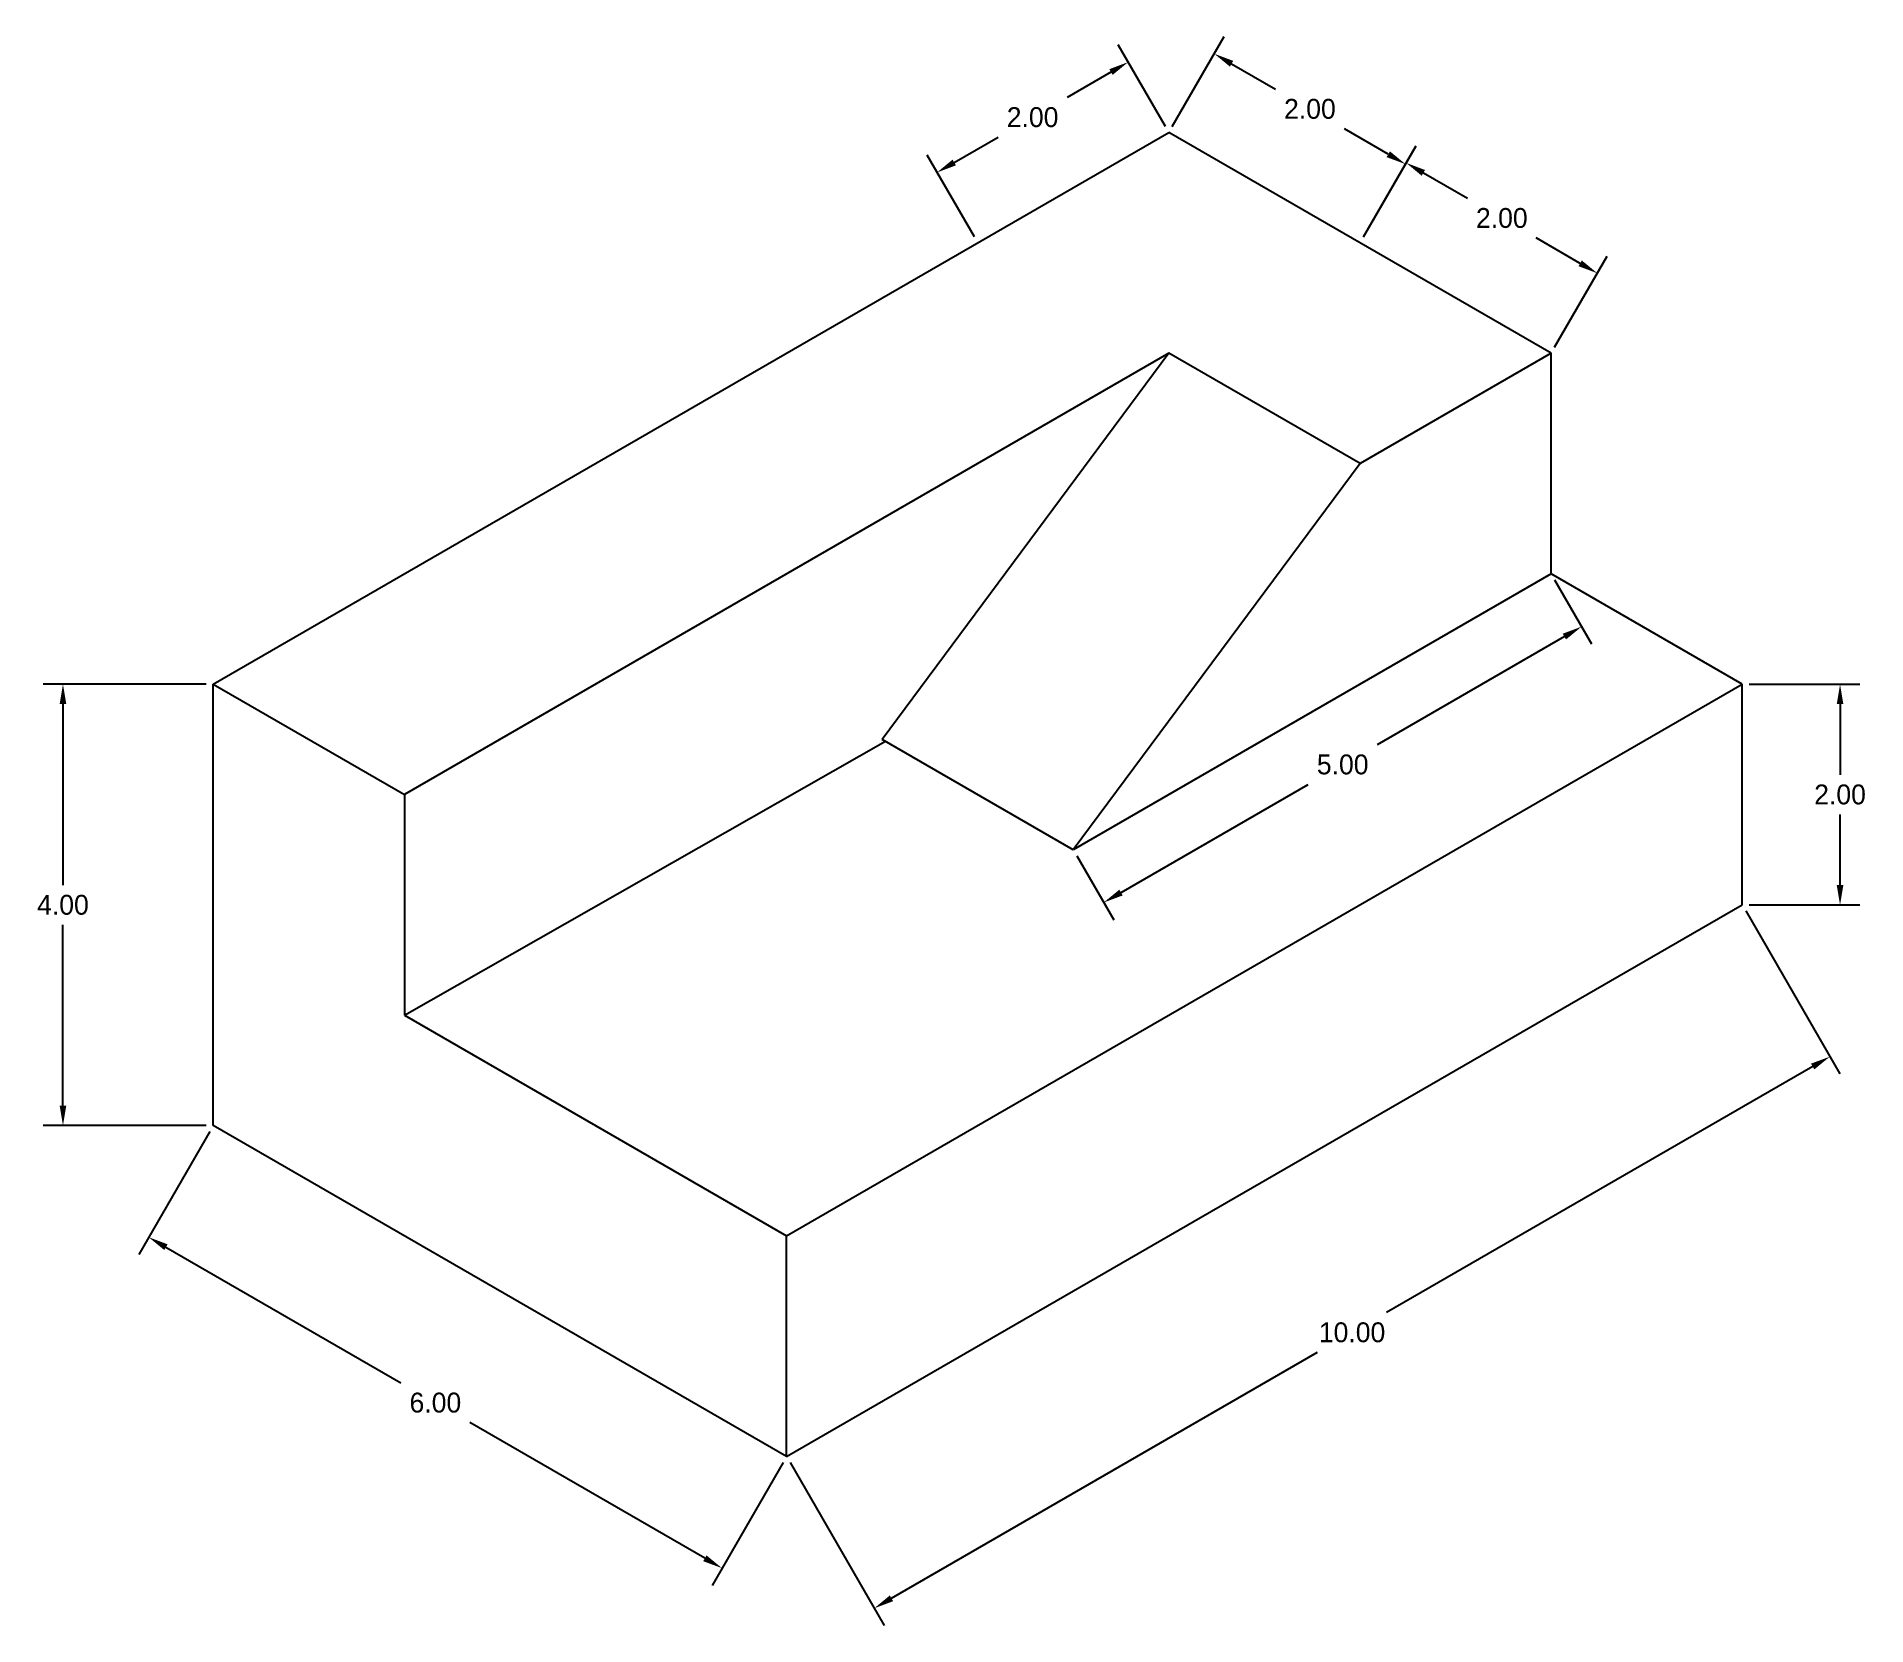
# Model space of a CAD drawing. Header units: inches. Extents: x 49.4 to 66, y 12 to 26.4.
import ezdxf

# ---------------------------------------------------------------- set-up
doc = ezdxf.new("R2010")
doc.units = ezdxf.units.IN
doc.header["$MEASUREMENT"] = 0
doc.dimstyles.get("Standard").update_dxf_attribs({"dimtxt": 0.18, "dimasz": 0.18, "dimexe": 0.18, "dimexo": 0.0625, "dimgap": 0.09, "dimtad": 0, "dimtih": 1, "dimtoh": 1, "dimzin": 0, "dimdsep": 46, "dimtxsty": 'Standard', "dimcen": 0.09, "dimadec": 0, "dimazin": 0, "dimtfac": 1, "dimtofl": 0, "dimtmove": 0, "dimatfit": 3, "dimfxl": 1, "dimtolj": 1, "dimtzin": 0, "dimarcsym": 0})

# ---------------------------------------------------------------- blocks, each defined once
blk = doc.blocks.new('*D1')
at = {"color": 0, "lineweight": -2}
for p, q in [((63.162, 21.453), (63.497, 20.873)), ((63.251, 20.939), (61.554, 19.959)), ((59.233, 18.619), (60.93, 19.599)), ((58.832, 18.953), (59.167, 18.373))]:
    blk.add_line(p, q, dxfattribs=at)
at = {"color": 0}
for points in [[(63.236, 20.965), (63.266, 20.913), (63.407, 21.029)], [(59.218, 18.645), (59.248, 18.593), (59.077, 18.529)]]:
    blk.add_solid(points, dxfattribs=at)
at = {"layer": 'Defpoints', "color": 0}
for p in [(63.131, 21.507), (63.407, 21.029), (58.801, 19.007)]:
    blk.add_point(p, dxfattribs=at)
at = {"color": 0, "insert": (61.242, 19.779), "char_height": 0.18, "attachment_point": 5}
blk.add_mtext('\\A1;5.00', dxfattribs=at)
blk = doc.blocks.new('*D2')
at = {"color": 0, "lineweight": -2}
for p, q in [((61.43, 24.562), (61.908, 25.388)), ((61.973, 25.142), (62.372, 24.912)), ((63.394, 24.322), (62.995, 24.552)), ((63.162, 23.562), (63.64, 24.388))]:
    blk.add_line(p, q, dxfattribs=at)
at = {"color": 0}
for points in [[(61.988, 25.168), (61.958, 25.116), (61.818, 25.232)], [(63.409, 24.348), (63.379, 24.296), (63.55, 24.232)]]:
    blk.add_solid(points, dxfattribs=at)
at = {"layer": 'Defpoints', "color": 0}
for p in [(61.818, 25.232), (61.399, 24.507), (63.131, 23.507)]:
    blk.add_point(p, dxfattribs=at)
at = {"color": 0, "insert": (62.684, 24.732), "char_height": 0.18, "attachment_point": 5}
blk.add_mtext('\\A1;2.00', dxfattribs=at)
blk = doc.blocks.new('*D3')
at = {"color": 0, "lineweight": -2}
for p, q in [((59.698, 25.562), (60.169, 26.377)), ((60.235, 26.131), (60.633, 25.901)), ((61.655, 25.311), (61.257, 25.541)), ((61.43, 24.562), (61.901, 25.377))]:
    blk.add_line(p, q, dxfattribs=at)
at = {"color": 0}
for points in [[(60.25, 26.157), (60.22, 26.105), (60.079, 26.221)], [(61.67, 25.337), (61.64, 25.285), (61.811, 25.221)]]:
    blk.add_solid(points, dxfattribs=at)
at = {"layer": 'Defpoints', "color": 0}
for p in [(60.079, 26.221), (59.667, 25.507), (61.399, 24.507)]:
    blk.add_point(p, dxfattribs=at)
at = {"color": 0, "insert": (60.945, 25.721), "char_height": 0.18, "attachment_point": 5}
blk.add_mtext('\\A1;2.00', dxfattribs=at)
blk = doc.blocks.new('*D4')
at = {"color": 0, "lineweight": -2}
for p, q in [((59.636, 25.562), (59.208, 26.302)), ((59.142, 26.056), (58.744, 25.826)), ((57.722, 25.236), (58.12, 25.466)), ((57.904, 24.562), (57.476, 25.302))]:
    blk.add_line(p, q, dxfattribs=at)
at = {"color": 0}
for points in [[(59.127, 26.082), (59.157, 26.03), (59.298, 26.146)], [(57.707, 25.262), (57.737, 25.21), (57.566, 25.146)]]:
    blk.add_solid(points, dxfattribs=at)
at = {"layer": 'Defpoints', "color": 0}
for p in [(59.667, 25.507), (57.566, 25.146), (57.935, 24.507)]:
    blk.add_point(p, dxfattribs=at)
at = {"color": 0, "insert": (58.432, 25.646), "char_height": 0.18, "attachment_point": 5}
blk.add_mtext('\\A1;2.00', dxfattribs=at)
blk = doc.blocks.new('*D5')
at = {"color": 0, "lineweight": -2}
for p, q in [((50.944, 20.507), (49.465, 20.507)), ((49.645, 20.327), (49.645, 18.687)), ((49.645, 16.687), (49.645, 18.327)), ((50.944, 16.507), (49.465, 16.507))]:
    blk.add_line(p, q, dxfattribs=at)
at = {"color": 0}
for points in [[(49.615, 20.327), (49.675, 20.327), (49.645, 20.507)], [(49.615, 16.687), (49.675, 16.687), (49.645, 16.507)]]:
    blk.add_solid(points, dxfattribs=at)
at = {"layer": 'Defpoints', "color": 0}
for p in [(49.645, 20.507), (51.007, 20.507), (51.007, 16.507)]:
    blk.add_point(p, dxfattribs=at)
at = {"color": 0, "insert": (49.645, 18.507), "char_height": 0.18, "attachment_point": 5}
blk.add_mtext('\\A1;4.00', dxfattribs=at)
blk = doc.blocks.new('*D6')
at = {"color": 0, "lineweight": -2}
for p, q in [((50.975, 16.453), (50.332, 15.339)), ((50.578, 15.405), (52.708, 14.175)), ((55.462, 12.585), (53.332, 13.815)), ((56.172, 13.453), (55.528, 12.339))]:
    blk.add_line(p, q, dxfattribs=at)
at = {"color": 0}
for points in [[(50.593, 15.431), (50.563, 15.379), (50.422, 15.495)], [(55.477, 12.611), (55.447, 12.559), (55.618, 12.495)]]:
    blk.add_solid(points, dxfattribs=at)
at = {"layer": 'Defpoints', "color": 0}
for p in [(51.007, 16.507), (50.422, 15.495), (56.203, 13.507)]:
    blk.add_point(p, dxfattribs=at)
at = {"color": 0, "insert": (53.02, 13.995), "char_height": 0.18, "attachment_point": 5}
blk.add_mtext('\\A1;6.00', dxfattribs=at)
blk = doc.blocks.new('*D7')
at = {"color": 0, "lineweight": -2}
for p, q in [((64.894, 18.453), (65.747, 16.977)), ((65.501, 17.042), (61.639, 14.812)), ((57.153, 12.222), (61.015, 14.452)), ((56.234, 13.453), (57.087, 11.977))]:
    blk.add_line(p, q, dxfattribs=at)
at = {"color": 0}
for points in [[(65.486, 17.068), (65.516, 17.016), (65.657, 17.132)], [(57.138, 12.248), (57.168, 12.196), (56.997, 12.132)]]:
    blk.add_solid(points, dxfattribs=at)
at = {"layer": 'Defpoints', "color": 0}
for p in [(64.863, 18.507), (65.657, 17.132), (56.203, 13.507)]:
    blk.add_point(p, dxfattribs=at)
at = {"color": 0, "insert": (61.327, 14.632), "char_height": 0.18, "attachment_point": 5}
blk.add_mtext('\\A1;10.00', dxfattribs=at)
blk = doc.blocks.new('*D8')
at = {"color": 0, "lineweight": -2}
for p, q in [((64.926, 20.507), (65.929, 20.507)), ((65.749, 20.327), (65.749, 19.687)), ((65.749, 18.687), (65.749, 19.327)), ((64.926, 18.507), (65.929, 18.507))]:
    blk.add_line(p, q, dxfattribs=at)
at = {"color": 0}
for points in [[(65.719, 20.327), (65.779, 20.327), (65.749, 20.507)], [(65.719, 18.687), (65.779, 18.687), (65.749, 18.507)]]:
    blk.add_solid(points, dxfattribs=at)
at = {"layer": 'Defpoints', "color": 0}
for p in [(64.863, 20.507), (65.749, 20.507), (64.863, 18.507)]:
    blk.add_point(p, dxfattribs=at)
at = {"color": 0, "insert": (65.749, 19.507), "char_height": 0.18, "attachment_point": 5}
blk.add_mtext('\\A1;2.00', dxfattribs=at)

msp = doc.modelspace()

# ---------------------------------------------------------------- linework, layer by layer
for p, q in [((51.007, 20.507), (59.667, 25.507)), ((63.131, 23.507), (59.667, 25.507)), ((59.667, 23.507), (52.739, 19.507)), ((59.667, 23.507), (57.069, 20.007)), ((61.399, 22.507), (59.667, 23.507)), ((63.131, 23.507), (61.399, 22.507)), ((63.131, 21.507), (63.131, 23.507)), ((61.399, 22.507), (58.801, 19.007)), ((63.131, 21.507), (58.801, 19.007)), ((64.863, 20.507), (63.131, 21.507)), ((51.007, 16.507), (51.007, 20.507)), ((51.007, 20.507), (52.739, 19.507)), ((56.203, 15.507), (64.863, 20.507)), ((64.863, 18.507), (64.863, 20.507)), ((52.739, 17.507), (57.098, 19.99)), ((58.801, 19.007), (57.069, 20.007)), ((52.739, 19.507), (52.739, 17.507)), ((56.203, 13.507), (64.863, 18.507)), ((52.739, 17.507), (56.203, 15.507)), ((56.203, 13.507), (51.007, 16.507)), ((56.203, 13.507), (56.203, 15.507))]:
    msp.add_line(p, q)

# ---------------------------------------------------------------- dimensions: what is measured, and where the dimension line sits
for p1, p2, distance, picture, middle in [((61.399, 24.507), (59.667, 25.507), -0.824, '*D3', (60.945, 25.721)), ((59.667, 25.507), (57.935, 24.507), -0.738, '*D4', (58.432, 25.646)), ((63.131, 23.507), (61.399, 24.507), -0.837, '*D2', (62.684, 24.732)), ((58.801, 19.007), (63.131, 21.507), -0.552, '*D1', (61.242, 19.779)), ((51.007, 16.507), (51.007, 20.507), 1.362, '*D5', (49.645, 18.507)), ((64.863, 18.507), (64.863, 20.507), -0.886, '*D8', (65.749, 19.507)), ((56.203, 13.507), (64.863, 18.507), -1.588, '*D7', (61.327, 14.632)), ((56.203, 13.507), (51.007, 16.507), 1.169, '*D6', (53.02, 13.995))]:
    dim = msp.add_aligned_dim(p1=p1, p2=p2, distance=distance, dimstyle='Standard')
    dim.commit()
    dim.dimension.update_dxf_attribs({"geometry": picture, "text_midpoint": middle})

doc.saveas('drawing.dxf')
